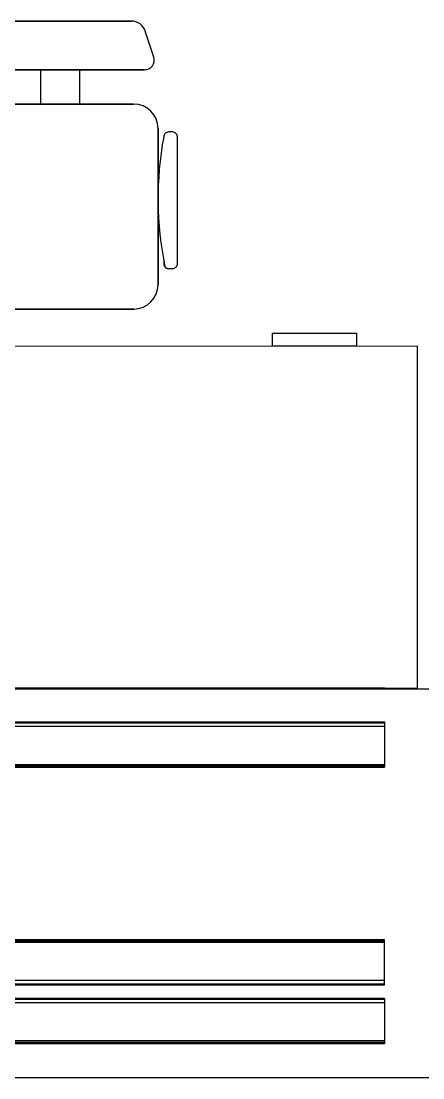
# Model space of a CAD drawing. Header units: metres. Extents: x -999 to 3200, y -1400 to 5056.
# Drawn here: x 661 to 1588, y -899 to 1537 of the extents above; entities that cross this region are included whole.
import ezdxf

# ---------------------------------------------------------------- set-up
doc = ezdxf.new("R2010")
doc.units = ezdxf.units.M
for name, color, linetype, true_color in [('0.8', 7, 'Continuous', 0x000008), ('NOI THAT', 7, 'Continuous', 0x00002a), ('NOITHAT', 7, 'Continuous', 0x000015)]:
    doc.layers.add(name, color=color, linetype=linetype, true_color=true_color)

msp = doc.modelspace()

# ---------------------------------------------------------------- linework, layer by layer
at = {"color": 7}
msp.add_lwpolyline([(77.6, -1.5), (2125, -1.5), (2125, -898.5), (77.6, -898.5)], close=True, dxfattribs=at)
at = {"layer": '0.8', "color": 8}
for p, q in [((1500.2, 0), (100, 0)), ((101.2, -77.9, 0), (1499, -77.9, 0)), ((101.2, -80.2, 0), (1499, -80.2, 0)), ((101.2, -88.2, 0), (1499, -88.2, 0)), ((1499, -77.9, 0), (1499, -182.2, 0)), ((101.2, -176, 0), (1499, -176, 0)), ((101.2, -179.4, 0), (1499, -179.4, 0)), ((101.2, -182.2, 0), (1499, -182.2, 0)), ((1498.8, -580.3, 0), (101.2, -580.3, 0)), ((1498.8, -583.1, 0), (101.2, -583.1, 0)), ((1498.8, -684.6, 0), (1498.8, -580.3, 0)), ((1498.8, -586.5, 0), (101.2, -586.5, 0)), ((1498.8, -674.3, 0), (101.2, -674.3, 0)), ((1498.8, -682.3, 0), (101.2, -682.3, 0)), ((1498.8, -684.6, 0), (101.2, -684.6, 0)), ((1498.8, -715.4, 0), (101.2, -715.4, 0)), ((1498.8, -717.7, 0), (101.2, -717.7, 0)), ((1498.8, -725.7, 0), (101.2, -725.7, 0)), ((1498.8, -715.4, 0), (1498.8, -819.7, 0)), ((1498.8, -813.5, 0), (101.2, -813.5, 0)), ((1498.8, -816.9, 0), (101.2, -816.9, 0)), ((1498.8, -819.7, 0), (101.2, -819.7, 0))]:
    msp.add_line(p, q, dxfattribs=at)
at = {"layer": 'NOI THAT', "color": 42}
for p, q in [((587.9, 1537), (915.3, 1537.2)), ((915.3, 1537.2), (587.9, 1537)), ((966.9, 1454.2), (947.4, 1513.9)), ((966.9, 1454.2), (947.4, 1513.9)), ((557.7, 1424.5), (945.6, 1424.7)), ((945.6, 1424.7), (557.7, 1424.5)), ((706.6, 1345.8), (706.6, 1424.6)), ((706.6, 1345.8), (706.6, 1424.6)), ((796.6, 1345.9), (796.6, 1424.6)), ((796.6, 1345.9), (796.6, 1424.6)), ((582.9, 1345.8), (920.4, 1345.9)), ((920.4, 1345.9), (582.9, 1345.8)), ((976.7, 1289.7), (976.8, 929.7)), ((976.8, 929.7), (976.7, 1289.7)), ((920.6, 873.4), (583.1, 873.3)), ((583.1, 873.3), (920.6, 873.4))]:
    msp.add_line(p, q, dxfattribs=at)
for points in [[(1021.5, 978.4), (1021.4, 1270.4, 0.414214), (1010.2, 1281.7), (1001, 1281.7, 0.414214), (989.7, 1270.4)], [(989.8, 984.8), (989.8, 978.4, 0.414214), (1001.1, 967.1), (1010.3, 967.1, 0.414214), (1021.5, 978.4)]]:
    msp.add_lwpolyline(points, format="xyb", dxfattribs=at)
for centre, radius, start, end in [((915.3, 1503.4), 33.8, 18.1541, 90.0208), ((915.3, 1503.4), 33.8, 18.1541, 90.0208), ((945.6, 1447.2), 22.5, 270.0208, 18.1541), ((945.6, 1447.2), 22.5, 270.0208, 18.1541), ((920.4, 1289.7), 56.3, 0.0208, 90.0208), ((920.4, 1289.7), 56.3, 0.0208, 90.0208), ((1762.1, 1127.9), 785.4, 169.5439, 191.5128), ((920.6, 929.7), 56.3, 270.0208, 0.0208), ((920.6, 929.7), 56.3, 270.0208, 0.0208)]:
    msp.add_arc(centre, radius, start, end, dxfattribs=at)
at = {"layer": 'NOITHAT', "color": 21}
for points in [[(1434.2, 817.7), (1434.2, 788), (1240.8, 788), (1240.8, 817.6)], [(0, 787.5), (0.3, 0), (1575.3, 0.6), (1575, 788.1)]]:
    msp.add_lwpolyline(points, close=True, dxfattribs=at)

doc.saveas('drawing.dxf')
